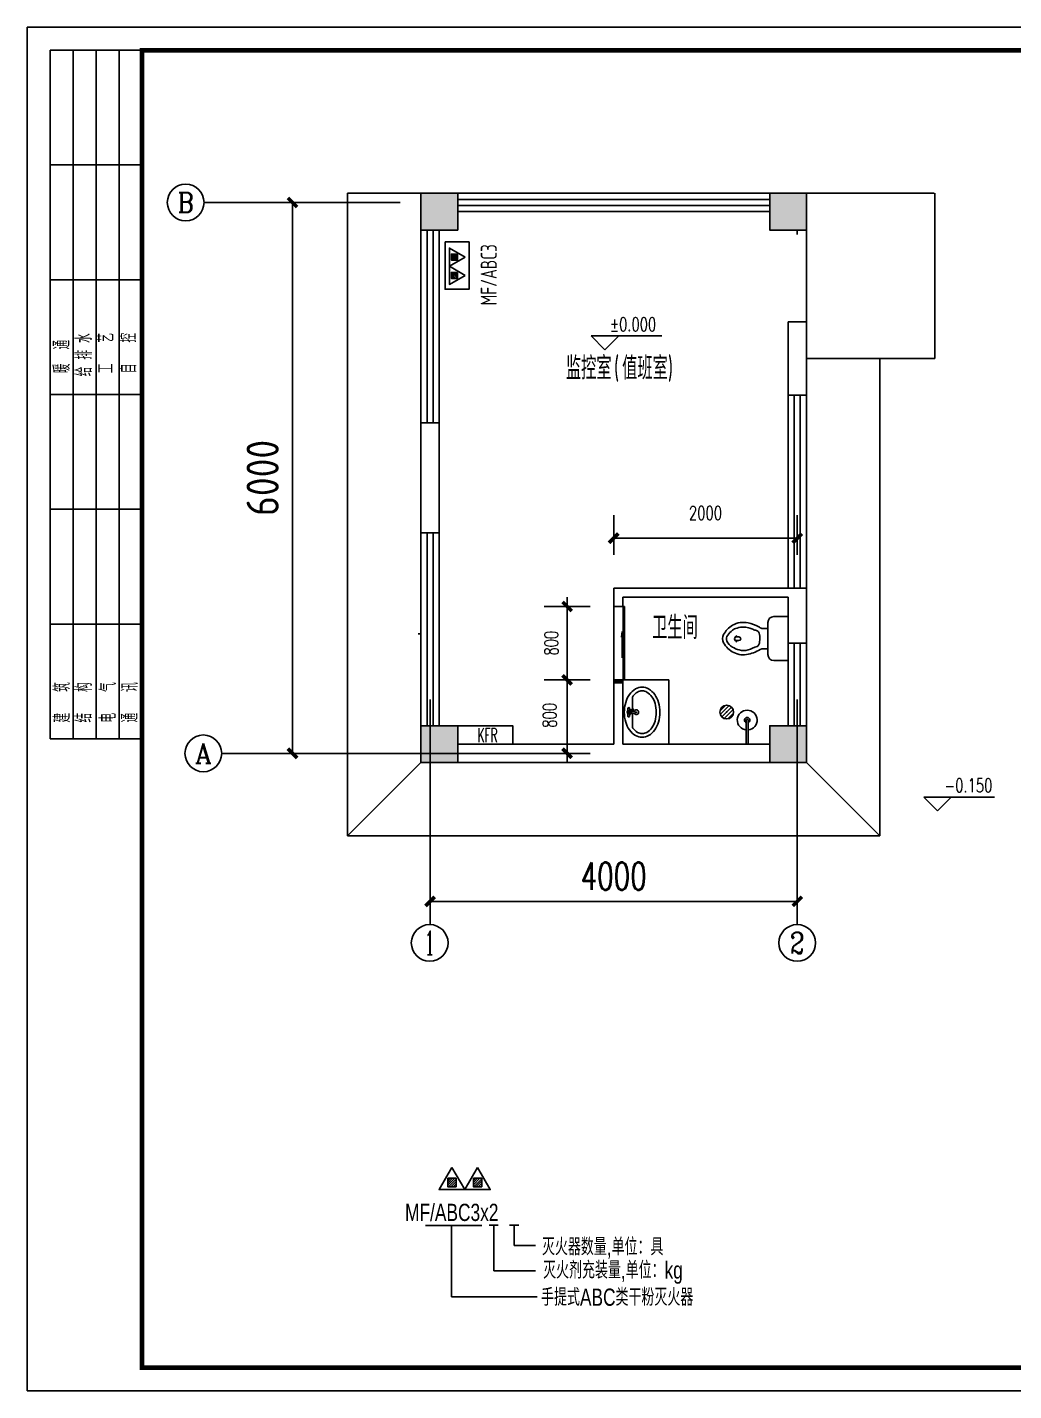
# Model space of a CAD drawing. Extents: x 5693218 to 11495510, y -728562 to -461276.
# Drawn here: x 5810571 to 5832069, y -503276 to -473576 of the extents above; entities that cross this region are included whole.
import ezdxf
from ezdxf.enums import TextEntityAlignment as Align

# ---------------------------------------------------------------- set-up
doc = ezdxf.new("R2010")
doc.units = 0
doc.header["$LTSCALE"] = 1000
doc.header["$MEASUREMENT"] = 0
doc.linetypes.add('DOTE', pattern=[2.42, 2, -0.2, 0.02, -0.2])
doc.layers.get('0').update_dxf_attribs({"linetype": 'CONTINUOUS'})
for name, color, linetype in [('3T_BAR', 7, 'CONTINUOUS'), ('AXIS', 3, 'CONTINUOUS'), ('AXIS_TEXT', 7, 'CONTINUOUS'), ('DIM_ELEV', 3, 'CONTINUOUS'), ('DOTE', 252, 'CONTINUOUS'), ('EQUIP_灭火器', 7, 'CONTINUOUS'), ('LVTRY', 6, 'CONTINUOUS'), ('PUB_DIM', 3, 'CONTINUOUS'), ('PUB_HATCH', 8, 'CONTINUOUS'), ('PUB_TEXT', 7, 'CONTINUOUS'), ('PUB_TITLE', 4, 'CONTINUOUS'), ('PUB_WALL', 9, 'CONTINUOUS'), ('STAIR', 5, 'CONTINUOUS'), ('TEXT_灭火器', 7, 'CONTINUOUS'), ('TWT_TEXT', 7, 'CONTINUOUS'), ('WALL', 2, 'CONTINUOUS'), ('WINDOW', 4, 'CONTINUOUS'), ('卫厨', 253, 'CONTINUOUS'), ('厨卫布置', 6, 'CONTINUOUS'), ('填充', 251, 'CONTINUOUS')]:
    doc.layers.add(name, color=color, linetype=linetype)
doc.styles.add('_TCH_AXIS', font='COMPLEX', dxfattribs={"bigfont": 'GBCBIG'})
doc.styles.add('_TCH_DIM', font='SIMPLEX', dxfattribs={"bigfont": 'GBCBIG'})
doc.styles.add('_TCH_DIM_T3', font='SIMPLEX', dxfattribs={"width": 0.705882, "bigfont": 'GBCBIG'})
doc.styles.add('_TWT_PIPEDN', font='yb.shx', dxfattribs={"width": 0.8, "height": 3, "bigfont": 'HZTXT.shx'})
doc.styles.add('AHD', font='sceie.shx', dxfattribs={"width": 0.7, "bigfont": 'sceic.shx'})
doc.styles.add('COMPLEX', font='COMPLEX')
doc.styles.add('DIM_FONT', font='SIMPLEX', dxfattribs={"width": 0.7, "bigfont": 'GBCBIG'})
doc.styles.add('schuco', font='sceie.shx', dxfattribs={"width": 0.7, "bigfont": 'sceic.shx'})
doc.styles.get("Standard").update_dxf_attribs({"font": 'GBENOR', "bigfont": 'GBCBIG'})

# ---------------------------------------------------------------- blocks, each defined once
blk = doc.blocks.new('$Attachment$00000214')
h = blk.add_hatch()
h.set_pattern_fill('ANSI31', color=256, scale=200, style=0)
h.set_pattern_definition([(45, (-38543.802, -6842.639), (-17.67767, 17.67767), [])])
h.paths.add_polyline_path([(-65, 2), (65, 2), (65, -128), (-65, -128)])
for points in [[(0, 172), (-198, -172), (198, -172)], [(-65, 2), (65, 2), (65, -128), (-65, -128)]]:
    blk.add_lwpolyline(points, close=True)
blk = doc.blocks.new('$titleblk$00000095')
for p, q in [((-150, 20), (-150, 0)), ((-150, 20), (0, 20)), ((-125, 20), (-125, 0)), ((-100, 20), (-100, 0)), ((-75, 20), (-75, 0)), ((-75, 20), (-75, 0)), ((-50, 20), (-50, 0)), ((-25, 20), (-25, 0)), ((0, 20), (0, 0)), ((-150, 15), (-75, 15)), ((-75, 15), (0, 15)), ((-150, 10), (-75, 10)), ((-75, 10), (0, 10)), ((-150, 5), (-75, 5)), ((-75, 5), (0, 5))]:
    blk.add_line(p, q)
at = {"width": 0.8}
for s, p in [('建   筑', (-146.45, 15.65)), ('暖  通', (-70.35, 15.73)), ('结   构', (-146.45, 10.91)), ('给 排 水', (-71.03, 10.9)), ('电   气', (-146.45, 5.65)), ('工   艺', (-70.35, 6.13)), ('通   讯', (-146.45, 0.88)), ('自   控', (-70.35, 1.24))]:
    blk.add_text(s, height=3.509, dxfattribs=at).set_placement(p)
blk = doc.blocks.new('_ArchTick')
at = {"color": 0, "linetype": 'ByBlock', "const_width": 0.4}
blk.add_lwpolyline([(-0.5, -0.5), (0.5, 0.5)], dxfattribs=at)
blk = doc.blocks.new('_AXISO')
blk.add_circle((0, 0), 0.5)
at = {"layer": 'AXIS_TEXT', "style": 'COMPLEX', "width": 1.041667}
blk.add_attdef('A', text='', height=0.56, dxfattribs=at).set_placement((-0.25, -0.28), (0.25, -0.28), align=Align.FIT)
blk = doc.blocks.new('$lvtry$00000171')
for p, q in [((-74, 11), (-11, 74)), ((-70, -27), (27, 70)), ((-53, -53), (53, 53)), ((-27, -70), (70, 27)), ((11, -74), (74, -11))]:
    blk.add_line(p, q)
blk.add_circle((0, 0), 75)
blk.add_point((0, 0))
blk = doc.blocks.new('$TWTSYS$00000546')
h = blk.add_hatch()
h.set_pattern_fill('ANSI31', color=256, scale=200, style=0)
h.set_pattern_definition([(45, (-38543.802, -6670.83), (-17.67767, 17.67767), [])])
h.paths.add_polyline_path([(-65, 174), (65, 174), (65, 44), (-65, 44)])
for points in [[(0, 344), (-198, 0), (198, 0)], [(-65, 174), (65, 174), (65, 44), (-65, 44)]]:
    blk.add_lwpolyline(points, close=True)

msp = doc.modelspace()

# ---------------------------------------------------------------- hatches: boundary and pattern name
at = {"layer": 'PUB_WALL', "linetype": 'ByBlock'}
msp.add_hatch(color=256, dxfattribs=at).paths.add_polyline_path([(5823550.9, -487792.7), (5823350.9, -487792.7), (5823350.9, -487872.7), (5823550.9, -487872.7)])

# ---------------------------------------------------------------- linework, layer by layer
for p, q in [((5810570.8, -503276.5), (5810570.8, -473576.5)), ((5810570.8, -473576.5), (5810570.8, -503276.5)), ((5852570.8, -473576.5), (5810570.8, -473576.5)), ((5810570.8, -473576.5), (5852570.8, -473576.5)), ((5820639.3, -499669), (5820836.8, -499669)), ((5821083.3, -499669), (5821280.8, -499669)), ((5852570.8, -503276.5), (5810570.8, -503276.5))]:
    msp.add_line(p, q)
at = {"color": 0}
for p, q in [((5819950.9, -477192.7), (5819950.9, -477592.7)), ((5819950.9, -477192.7), (5826750.9, -477192.7)), ((5826750.9, -477592.7), (5826750.9, -477192.7)), ((5816380.3, -477392.7), (5815850.7, -477392.7)), ((5816350.7, -477392.7), (5816350.7, -489392.7)), ((5826750.9, -477326.1), (5819950.9, -477326.1)), ((5826750.9, -477459.4), (5819950.9, -477459.4)), ((5819950.9, -477592.7), (5826750.9, -477592.7)), ((5827150.9, -481592.7), (5827550.9, -481592.7)), ((5827150.9, -481592.7), (5827150.9, -485792.7)), ((5827284.2, -485792.7), (5827284.2, -481592.7)), ((5827417.6, -485792.7), (5827417.6, -481592.7)), ((5827550.9, -481592.7), (5827550.9, -485792.7)), ((5827550.9, -485792.7), (5827150.9, -485792.7)), ((5822336, -486192.7), (5822336, -485992.7)), ((5822840.1, -486192.7), (5821836, -486192.7)), ((5822336, -487792.7), (5822336, -486192.7)), ((5827550.9, -486992.7), (5827150.9, -486992.7)), ((5827150.9, -486992.7), (5827150.9, -488792.7)), ((5827284.2, -488792.7), (5827284.2, -486992.7)), ((5827417.6, -488792.7), (5827417.6, -486992.7)), ((5827550.9, -486992.7), (5827550.9, -488792.7)), ((5822336, -487792.7), (5822336, -487592.7)), ((5822840.1, -487792.7), (5821836, -487792.7)), ((5822840.1, -487792.7), (5821836, -487792.7)), ((5822336, -487792.7), (5822336, -487992.7)), ((5822336, -489392.7), (5822336, -487792.7)), ((5823763.6, -488166.9), (5823763.6, -488428.4)), ((5823697.5, -488463.9), (5823677.8, -488463.9)), ((5823697.5, -488530.6), (5823677.8, -488530.6)), ((5823763.6, -488464.9), (5823763.6, -488475.3)), ((5823763.6, -488519.2), (5823763.6, -488827.6)), ((5827150.9, -488792.7), (5827550.9, -488792.7)), ((5816380.3, -489392.7), (5815850.7, -489392.7)), ((5822840.1, -489392.7), (5821836, -489392.7)), ((5822336, -489392.7), (5822336, -489592.7))]:
    msp.add_line(p, q, dxfattribs=at)
at = {"color": 0, "extrusion": (0, 0, -1)}
for p, q in [((5819550.9, -477992.7), (5819150.9, -477992.7)), ((5819150.9, -477992.7), (5819150.9, -482192.7)), ((5819284.2, -482192.7), (5819284.2, -477992.7)), ((5819417.6, -482192.7), (5819417.6, -477992.7)), ((5819550.9, -477992.7), (5819550.9, -482192.7)), ((5819150.9, -482192.7), (5819550.9, -482192.7)), ((5819550.9, -484592.7), (5819150.9, -484592.7)), ((5819150.9, -484592.7), (5819150.9, -488792.7)), ((5819284.2, -488792.7), (5819284.2, -484592.7)), ((5819417.6, -488792.7), (5819417.6, -484592.7)), ((5819550.9, -484592.7), (5819550.9, -488792.7))]:
    msp.add_line(p, q, dxfattribs=at)
at = {"extrusion": (0, 0, -1)}
msp.add_line((5827350.9, -477992.7), (5827350.9, -478092.7), dxfattribs=at)
at = {"color": 0, "linetype": 'Continuous', "extrusion": (0, 0, -1)}
for p, q in [((5823550.9, -486192.7), (5823559.9, -486192.7)), ((5823559.9, -486192.7), (5823559.9, -487792.7)), ((5823588.2, -486192.7), (5823559.9, -486192.7)), ((5823588.2, -487792.7), (5823588.2, -486192.7)), ((5823538.4, -486739.4), (5823519, -486864)), ((5823538.4, -487312.7), (5823538.4, -486739.4)), ((5823519, -486864), (5823538.4, -486864)), ((5823550.9, -487792.7), (5823559.9, -487792.7)), ((5823559.9, -487792.7), (5823588.2, -487792.7))]:
    msp.add_line(p, q, dxfattribs=at)
at = {"color": 0, "const_width": 100}
msp.add_lwpolyline([(5852070.8, -502776.5), (5813070.8, -502776.5), (5813070.8, -474076.5), (5852070.8, -474076.5)], close=True, dxfattribs=at)
for points in [[(5819950.9, -477192.7), (5819150.9, -477192.7), (5819150.9, -477992.7), (5819950.9, -477992.7)], [(5827550.9, -477192.7), (5826750.9, -477192.7), (5826750.9, -477992.7), (5827550.9, -477992.7)], [(5819950.9, -488792.7), (5819150.9, -488792.7), (5819150.9, -489592.7), (5819950.9, -489592.7)], [(5827550.9, -488792.7), (5826750.9, -488792.7), (5826750.9, -489592.7), (5827550.9, -489592.7)]]:
    msp.add_lwpolyline(points, close=True)
at = {"color": 0}
msp.add_lwpolyline([(5819676.6, -478252.7), (5820197.7, -478252.7), (5820197.7, -479283.8), (5819676.6, -479283.8)], close=True, dxfattribs=at)
msp.add_lwpolyline([(5823970.3, -489042.5, 0.1321382), (5824112, -489004.4, 0.1066614), (5824245.7, -488882.8, 0.0833394), (5824328.5, -488713.1, 0.0720394), (5824359.8, -488497.3, 0.0720394), (5824328.5, -488281.4, 0.0833394), (5824245.7, -488111.7, 0.1066614), (5824112, -487990.1, 0.1321382), (5823970.3, -487952, 0.1321382), (5823828.6, -487990.1, 0.1066614), (5823694.9, -488111.7, 0.0833394), (5823612.1, -488281.4, 0.0720394), (5823580.8, -488497.3, 0.0720394), (5823612.1, -488713.1, 0.0833394), (5823694.9, -488882.8, 0.1066614), (5823828.6, -489004.4, 0.1321382)], format="xyb", close=True, dxfattribs=at)
msp.add_circle((5823697.5, -488497.3), 33.4, dxfattribs=at)
for centre, radius, start, end in [((5823803.6, -488166.9), 40, 141.07431, 180), ((5824043.5, -488360.7), 348.4, 120.1094, 141.07431), ((5823970.3, -488234.5), 202.5, 90, 120.1094), ((5823970.3, -488234.5), 202.5, 59.8906, 90), ((5823897.1, -488360.7), 348.4, 35.53768, 59.8906), ((5823781.5, -488443.3), 490.5, 16.48174, 35.53768), ((5823677.8, -488497.3), 33.4, 90, 270), ((5823144.1, -488368.7), 517.4, 347.62684, 355.29308), ((5823144.1, -488625.8), 517.4, 4.70692, 12.37316), ((5823679.1, -488416.9), 20.1, 11.83518, 163.39044), ((5823573.9, -488155.3), 332.5, 291.86628, 305.15893), ((5824037.8, -488348), 345.2, 190.81268, 198.63995), ((5824037.8, -488646.5), 345.2, 159.58093, 169.18732), ((5823842.3, -489259.4), 744.4, 92.39824, 99.89917), ((5824000.6, -488698.1), 332.5, 131.17468, 144.46732), ((5823573.9, -488155.3), 339.3, 298.64767, 305.15893), ((5823728.7, -488472.7), 21.2, 8.22598, 68.10762), ((5824000.6, -488698.1), 339.3, 131.17468, 137.68594), ((5823842.3, -487735.1), 744.4, 263.23731, 267.60176), ((5823771, -488439.4), 13.5, 321.67758, 114.65602), ((5823771, -488439.4), 6.74, 321.67758, 114.65602), ((5823842.3, -488497.3), 50.1, 202.516, 157.484), ((5823803.8, -488497.3), 19.8, 291.78369, 68.21631), ((5823599, -488497.3), 680.8, 0, 16.48174), ((5823599, -488497.3), 680.8, 343.51826, 0), ((5823679.1, -488577.6), 20.1, 196.60956, 348.16482), ((5823803.6, -488827.6), 40, 180, 218.92569), ((5823803.6, -488827.6), 40, 180, 218.92569), ((5824043.5, -488633.8), 348.4, 218.92569, 239.8906), ((5823897.1, -488633.8), 348.4, 300.1094, 324.46232), ((5823781.5, -488551.3), 490.5, 324.46232, 343.51826), ((5823970.3, -488760), 202.5, 239.8906, 270), ((5823970.3, -488760), 202.5, 270, 300.1094)]:
    msp.add_arc(centre, radius, start, end, dxfattribs=at)
for p in [(5823697.5, -488497.3), (5823842.3, -488497.3)]:
    msp.add_point(p, dxfattribs=at)
at = {"layer": '3T_BAR'}
for p, q in [((5819253, -499675.5), (5820477.2, -499675.5)), ((5819812.9, -499675.5), (5819812.9, -501233.5)), ((5820737.9, -499669.4), (5820737.9, -500668.4)), ((5821181.7, -499669.4), (5821181.7, -500114.8)), ((5821181.7, -500114.8), (5821643.4, -500114.8)), ((5820737.9, -500668.4), (5821643.4, -500668.4)), ((5819812.9, -501233.5), (5821684.3, -501233.5))]:
    msp.add_line(p, q, dxfattribs=at)
at = {"layer": 'AXIS', "color": 0}
for p, q in [((5818698.9, -477392.7), (5814423.2, -477392.7)), ((5819350.9, -488217), (5819350.9, -493117)), ((5827350.9, -488217), (5827350.9, -493117)), ((5822807.7, -489392.7), (5814807.7, -489392.7)), ((5819350.9, -492617), (5827350.9, -492617))]:
    msp.add_line(p, q, dxfattribs=at)
at = {"layer": 'AXIS', "color": 7}
msp.add_line((5823350.9, -484705.8), (5827350.9, -484705.8), dxfattribs=at)
at = {"layer": 'DIM_ELEV', "color": 0}
for p, q in [((5823159.7, -480601.5), (5822859.7, -480301.5)), ((5822859.7, -480301.5), (5824399.9, -480301.5)), ((5823159.7, -480601.5), (5823459.7, -480301.5)), ((5830408.9, -490646.3), (5830108.9, -490346.3)), ((5830108.9, -490346.3), (5831649.1, -490346.3)), ((5830408.9, -490646.3), (5830708.9, -490346.3))]:
    msp.add_line(p, q, dxfattribs=at)
at = {"layer": 'DOTE', "linetype": 'DOTE', "ltscale": 3000}
msp.add_line((5823350.9, -485792.7), (5823350.9, -489192.7), dxfattribs=at)
at = {"layer": 'LVTRY'}
for p, q in [((5824550.9, -487792.7), (5823550.9, -487792.7)), ((5824550.9, -489192.7), (5824550.9, -487792.7)), ((5823550.9, -489192.7), (5824550.9, -489192.7))]:
    msp.add_line(p, q, dxfattribs=at)
at = {"layer": 'PUB_DIM', "color": 0}
for p, q in [((5823350.9, -485065), (5823350.9, -484205.8)), ((5827350.9, -485065), (5827350.9, -484205.8))]:
    msp.add_line(p, q, dxfattribs=at)
at = {"layer": 'PUB_HATCH'}
for points in [[(5819950.9, -477192.7), (5819150.9, -477192.7), (5819950.9, -477992.7), (5819150.9, -477992.7)], [(5827550.9, -477192.7), (5826750.9, -477192.7), (5827550.9, -477992.7), (5826750.9, -477992.7)], [(5819950.9, -488792.7), (5819150.9, -488792.7), (5819950.9, -489592.7), (5819150.9, -489592.7)], [(5827550.9, -488792.7), (5826750.9, -488792.7), (5827550.9, -489592.7), (5826750.9, -489592.7)]]:
    msp.add_solid(points, dxfattribs=at)
at = {"layer": 'STAIR'}
for p, q in [((5819150.9, -477192.7), (5817550.9, -477192.7)), ((5817550.9, -491192.7), (5817550.9, -477192.7)), ((5827538, -477192.7), (5830338, -477192.7)), ((5830350.9, -477192.7), (5830350.9, -480792.7)), ((5827550.9, -480792.7), (5830350.9, -480792.7)), ((5829150.9, -480792.7), (5829150.9, -491192.7)), ((5819150.9, -486792.7), (5819090.9, -486792.7)), ((5819150.9, -489592.7), (5817550.9, -491192.7)), ((5827550.9, -489592.7), (5829150.9, -491192.7)), ((5829150.9, -491192.7), (5817550.9, -491192.7))]:
    msp.add_line(p, q, dxfattribs=at)
at = {"layer": 'WALL', "linetype": 'ByBlock'}
for p, q in [((5827150.9, -479992.7), (5827150.9, -481592.7)), ((5827550.9, -479992.7), (5827150.9, -479992.7)), ((5827550.9, -481592.7), (5827550.9, -479992.7)), ((5827150.9, -481592.7), (5827550.9, -481592.7)), ((5819550.9, -482192.7), (5819150.9, -482192.7)), ((5819150.9, -482192.7), (5819150.9, -484592.7)), ((5819550.9, -484592.7), (5819550.9, -482192.7)), ((5819150.9, -484592.7), (5819550.9, -484592.7)), ((5827150.9, -485792.7), (5823350.9, -485792.7)), ((5823350.9, -486192.7), (5823350.9, -485792.7)), ((5827150.9, -485792.7), (5827550.9, -485792.7)), ((5827550.9, -485792.7), (5827550.9, -486992.7)), ((5827150.9, -485992.7), (5823550.9, -485992.7)), ((5823550.9, -486192.7), (5823550.9, -485992.7)), ((5827150.9, -485992.7), (5827150.9, -486992.7)), ((5823350.9, -486192.7), (5823550.9, -486192.7)), ((5827550.9, -486992.7), (5827150.9, -486992.7)), ((5823350.9, -487792.7), (5823350.9, -489192.7)), ((5823550.9, -487792.7), (5823350.9, -487792.7)), ((5823550.9, -487792.7), (5823550.9, -489192.7)), ((5823350.9, -489192.7), (5819950.9, -489192.7)), ((5824350.9, -489192.7), (5823550.9, -489192.7)), ((5826750.9, -489192.7), (5824350.9, -489192.7)), ((5823350.9, -489592.7), (5819950.9, -489592.7)), ((5824350.9, -489592.7), (5823350.9, -489592.7)), ((5826750.9, -489592.7), (5824350.9, -489592.7))]:
    msp.add_line(p, q, dxfattribs=at)
at = {"layer": 'WINDOW'}
msp.add_line((5827550.9, -477992.7), (5827550.9, -479992.7), dxfattribs=at)
at = {"layer": '卫厨'}
for p, q in [((5827150.9, -486412.7, 0), (5826840.9, -486412.7, 0)), ((5827150.9, -487372.7, 0), (5827150.9, -486412.7, 0)), ((5826710.9, -486672.7, 0), (5826580.9, -486672.7, 0)), ((5826710.9, -486542.7, 0), (5826710.9, -487242.7, 0)), ((5826078.9, -486936.7, 0), (5825998.6, -486935.6, 0)), ((5826001.3, -486856.7, 0), (5826078.9, -486856.7, 0)), ((5826007.3, -486856.7, 0), (5826007.3, -486856.7, 0)), ((5826580.9, -487112.7, 0), (5826710.9, -487112.7, 0)), ((5826840.9, -487372.7, 0), (5827150.9, -487372.7, 0)), ((5826280.2, -489192.7), (5826240.2, -489192.7))]:
    msp.add_line(p, q, dxfattribs=at)
at = {"layer": '卫厨', "elevation": 0}
for points in [[(5826580.9, -487112.7, -0.0823714), (5826282.4, -487235, -0.1740471), (5825967.2, -487196.8, -0.1528473), (5825746.7, -486983.8, -0.2548697), (5825746.7, -486801.7, -0.1351934), (5825937.8, -486603.8, -0.1926796), (5826282.4, -486550.5, -0.0667149), (5826511.3, -486636.8, 0.0084124), (5826580.9, -486672.7), (5826710.9, -486672.7), (5826710.9, -487112.7)], [(5826537, -486894.5, -0.0737639), (5826516.2, -487020.1, -0.2194111), (5826476.9, -487062.9, -0.0180163), (5826278.8, -487137.3, -0.1630079), (5826084.4, -487137.3, -0.0845593), (5825938.5, -487076.6, -0.1855195), (5825819.3, -486945.6, -0.2527856), (5825835.4, -486815.4, -0.083694), (5825938.5, -486712.3, -0.078323), (5826038.8, -486662.5, -0.0869509), (5826196.9, -486641.4, -0.0712776), (5826319.4, -486664.2, -0.0217194), (5826408.2, -486698.6, 0.0161687), (5826476.9, -486726.1, -0.1587682), (5826503.4, -486746.7, -0.1688137), (5826535.8, -486869.6)]]:
    msp.add_lwpolyline(points, format="xyb", close=True, dxfattribs=at)
at = {"layer": '卫厨'}
for points in [[(5826240.2, -489192.7), (5826240.2, -488666.2)], [(5826280.2, -489192.7), (5826280.2, -488666.2)], [(5826507.3, -489192.7), (5825994.5, -489192.7)]]:
    msp.add_lwpolyline(points, dxfattribs=at)
for centre, radius, start, end in [((5826840.9, -486542.7, 0), 130, 90, 180), ((5826053.2, -486897.9, 0), 66.3, 100.04955, 259.95045), ((5826078.9, -486896.7, 0), 40, 270, 90), ((5826840.9, -487242.7, 0), 130, 180, 270), ((5826260.2, -488667.8), 216.3, 275.30603, 264.69397), ((5826260.2, -488667.8), 56.7, 290.67249, 249.32751), ((5826260.2, -488672.4), 20.9, 17.23809, 162.76191)]:
    msp.add_arc(centre, radius, start, end, dxfattribs=at)
at = {"layer": '厨卫布置'}
msp.add_lwpolyline([(5819950.9, -488792.7), (5819950.9, -489192.7), (5821150.9, -489192.7), (5821150.9, -488792.7)], close=True, dxfattribs=at)
at = {"layer": '填充'}
for p, q in [((5819150.9, -489592.7), (5819150.9, -477192.7)), ((5819150.9, -477192.7), (5827550.9, -477192.7)), ((5827550.9, -477192.7), (5827550.9, -489592.7)), ((5827550.9, -489592.7), (5819150.9, -489592.7))]:
    msp.add_line(p, q, dxfattribs=at)

# ---------------------------------------------------------------- block references
at = {"color": 0, "xscale": 200, "yscale": 200, "zscale": 200}
for p, rotation in [((5816350.7, -477392.7), 90), ((5822336, -486192.7), 270), ((5822336, -487792.7), 90), ((5822336, -487792.7), 270), ((5816350.7, -489392.7), 270), ((5822336, -489392.7), 90)]:
    msp.add_blockref('_ArchTick', p, dxfattribs=dict(at, rotation=rotation))
at = {"layer": 'AXIS', "color": 0}
ref = msp.add_blockref('_AXISO', (5814023.2, -477392.7), dxfattribs=dict(at, xscale=800, yscale=800, zscale=800))
ref.add_attrib('A', 'B', dxfattribs={"layer": 'AXIS_TEXT', "color": 0, "height": 435.3, "style": '_TCH_AXIS'}).set_placement((5813847, -477610.4), (5814199.3, -477610.4), align=Align.FIT)
ref = msp.add_blockref('_AXISO', (5814407.7, -489392.7), dxfattribs=dict(at, xscale=800, yscale=800, zscale=800))
ref.add_attrib('A', 'A', dxfattribs={"layer": 'AXIS_TEXT', "color": 0, "height": 425.2, "style": '_TCH_AXIS'}).set_placement((5814225.5, -489605.3), (5814590, -489605.3), align=Align.FIT)
at = {"layer": 'AXIS', "color": 0, "xscale": 200, "yscale": 200, "zscale": 200, "rotation": 180}
msp.add_blockref('_ArchTick', (5819350.9, -492617), dxfattribs=at)
at = {"layer": 'AXIS', "color": 0, "xscale": 200, "yscale": 200, "zscale": 200}
msp.add_blockref('_ArchTick', (5827350.9, -492617), dxfattribs=at)
at = {"layer": 'AXIS', "color": 0}
ref = msp.add_blockref('_AXISO', (5819340.9, -493522.4), dxfattribs=dict(at, xscale=800, yscale=800, zscale=800))
ref.add_attrib('A', '1', dxfattribs={"layer": 'AXIS_TEXT', "color": 0, "height": 514.7, "style": '_TCH_AXIS'}).set_placement((5819230.6, -493779.7), (5819451.2, -493779.7), align=Align.FIT)
ref = msp.add_blockref('_AXISO', (5827350.9, -493522.4), dxfattribs=dict(at, xscale=800, yscale=800, zscale=800))
ref.add_attrib('A', '2', dxfattribs={"layer": 'AXIS_TEXT', "color": 0, "height": 465.9, "style": '_TCH_AXIS'}).set_placement((5827195.6, -493755.4), (5827506.2, -493755.4), align=Align.FIT)
at = {"layer": 'EQUIP_灭火器', "rotation": 270}
for p in [(5819772.1, -478583.9), (5819772.1, -478980.7)]:
    msp.add_blockref('$TWTSYS$00000546', p, dxfattribs=at)
at = {"layer": 'LVTRY', "color": 9, "linetype": 'ByBlock', "xscale": 2, "yscale": 2, "zscale": 2}
msp.add_blockref('$lvtry$00000171', (5825813.1, -488492.7), dxfattribs=at)
at = {"layer": 'PUB_DIM', "color": 0, "xscale": 200, "yscale": 200, "zscale": 200, "rotation": 180}
msp.add_blockref('_ArchTick', (5823350.9, -484705.8), dxfattribs=at)
at = {"layer": 'PUB_DIM', "color": 0, "xscale": 200, "yscale": 200, "zscale": 200}
msp.add_blockref('_ArchTick', (5827350.9, -484705.8), dxfattribs=at)
at = {"layer": 'PUB_TITLE', "xscale": 100, "yscale": 100, "zscale": 100, "rotation": 90}
msp.add_blockref('$titleblk$00000095', (5813070.8, -474076.5), dxfattribs=at)
at = {"layer": 'TWT_TEXT', "xscale": 1.40625, "yscale": 1.40625, "zscale": 1.40625}
for p in [(5819825.8, -498652.4), (5820383.8, -498652.4)]:
    msp.add_blockref('$Attachment$00000214', p, dxfattribs=at)

# ---------------------------------------------------------------- texts
at = {"style": 'schuco', "width": 0.7}
for s, p in [('监控室', (5822309, -481250.8)), ('(', (5823359, -481250.8)), ('值班室)', (5823534, -481250.8)), ('卫生间', (5824187, -486903.9))]:
    msp.add_text(s, height=500, dxfattribs=at).set_placement(p)
at = {"color": 0, "insert": (5815700.7, -483392.7), "char_height": 700, "attachment_point": 5, "rotation": 90}
msp.add_mtext('\\A1;6000', dxfattribs=at)
at = {"layer": 'AXIS', "color": 7, "attachment_point": 5, "style": '_TCH_DIM_T3'}
for s, insert, char_height in [('\\A1;2000', (5825350.9, -484155.8), 297.5), ('\\A1;4000', (5823350.9, -492067), 595)]:
    msp.add_mtext(s, dxfattribs=dict(at, insert=insert, char_height=char_height))
at = {"layer": 'AXIS', "color": 7, "char_height": 297.5, "attachment_point": 5, "rotation": 90, "style": '_TCH_DIM_T3'}
for insert in [(5821989.2, -486992.7), (5821956, -488565.2)]:
    msp.add_mtext('\\A1;800', dxfattribs=dict(at, insert=insert))
at = {"layer": 'PUB_TEXT', "color": 0, "style": '_TCH_DIM', "width": 0.705882}
for s, p in [('%%P0.000', (5823269.9, -480196.5)), ('-0.150', (5830559.1, -490241.3))]:
    msp.add_text(s, height=297.5, dxfattribs=at).set_placement(p)
at = {"layer": 'TEXT_灭火器', "style": 'AHD', "width": 0.8}
msp.add_text('MF/ABC3', height=350, rotation=90, dxfattribs=at).set_placement((5820803.1, -479635.4))
at = {"layer": 'TWT_TEXT', "color": 7, "style": '_TWT_PIPEDN', "width": 0.752941}
for s, p in [(' MF/ABC3x2', (5818699.6, -499578.8)), ('灭火器数量,单位：具', (5821788.3, -500327)), ('灭火剂充装量,单位：kg', (5821813, -500835.6)), ('手提式ABC类干粉灭火器', (5821768.3, -501426.3))]:
    msp.add_text(s, height=375, dxfattribs=at).set_placement(p)
at = {"layer": '厨卫布置', "style": 'DIM_FONT', "width": 0.5625}
msp.add_text('KFR', height=300, dxfattribs=at).set_placement((5820384.9, -489147.3))

doc.saveas('drawing.dxf')
